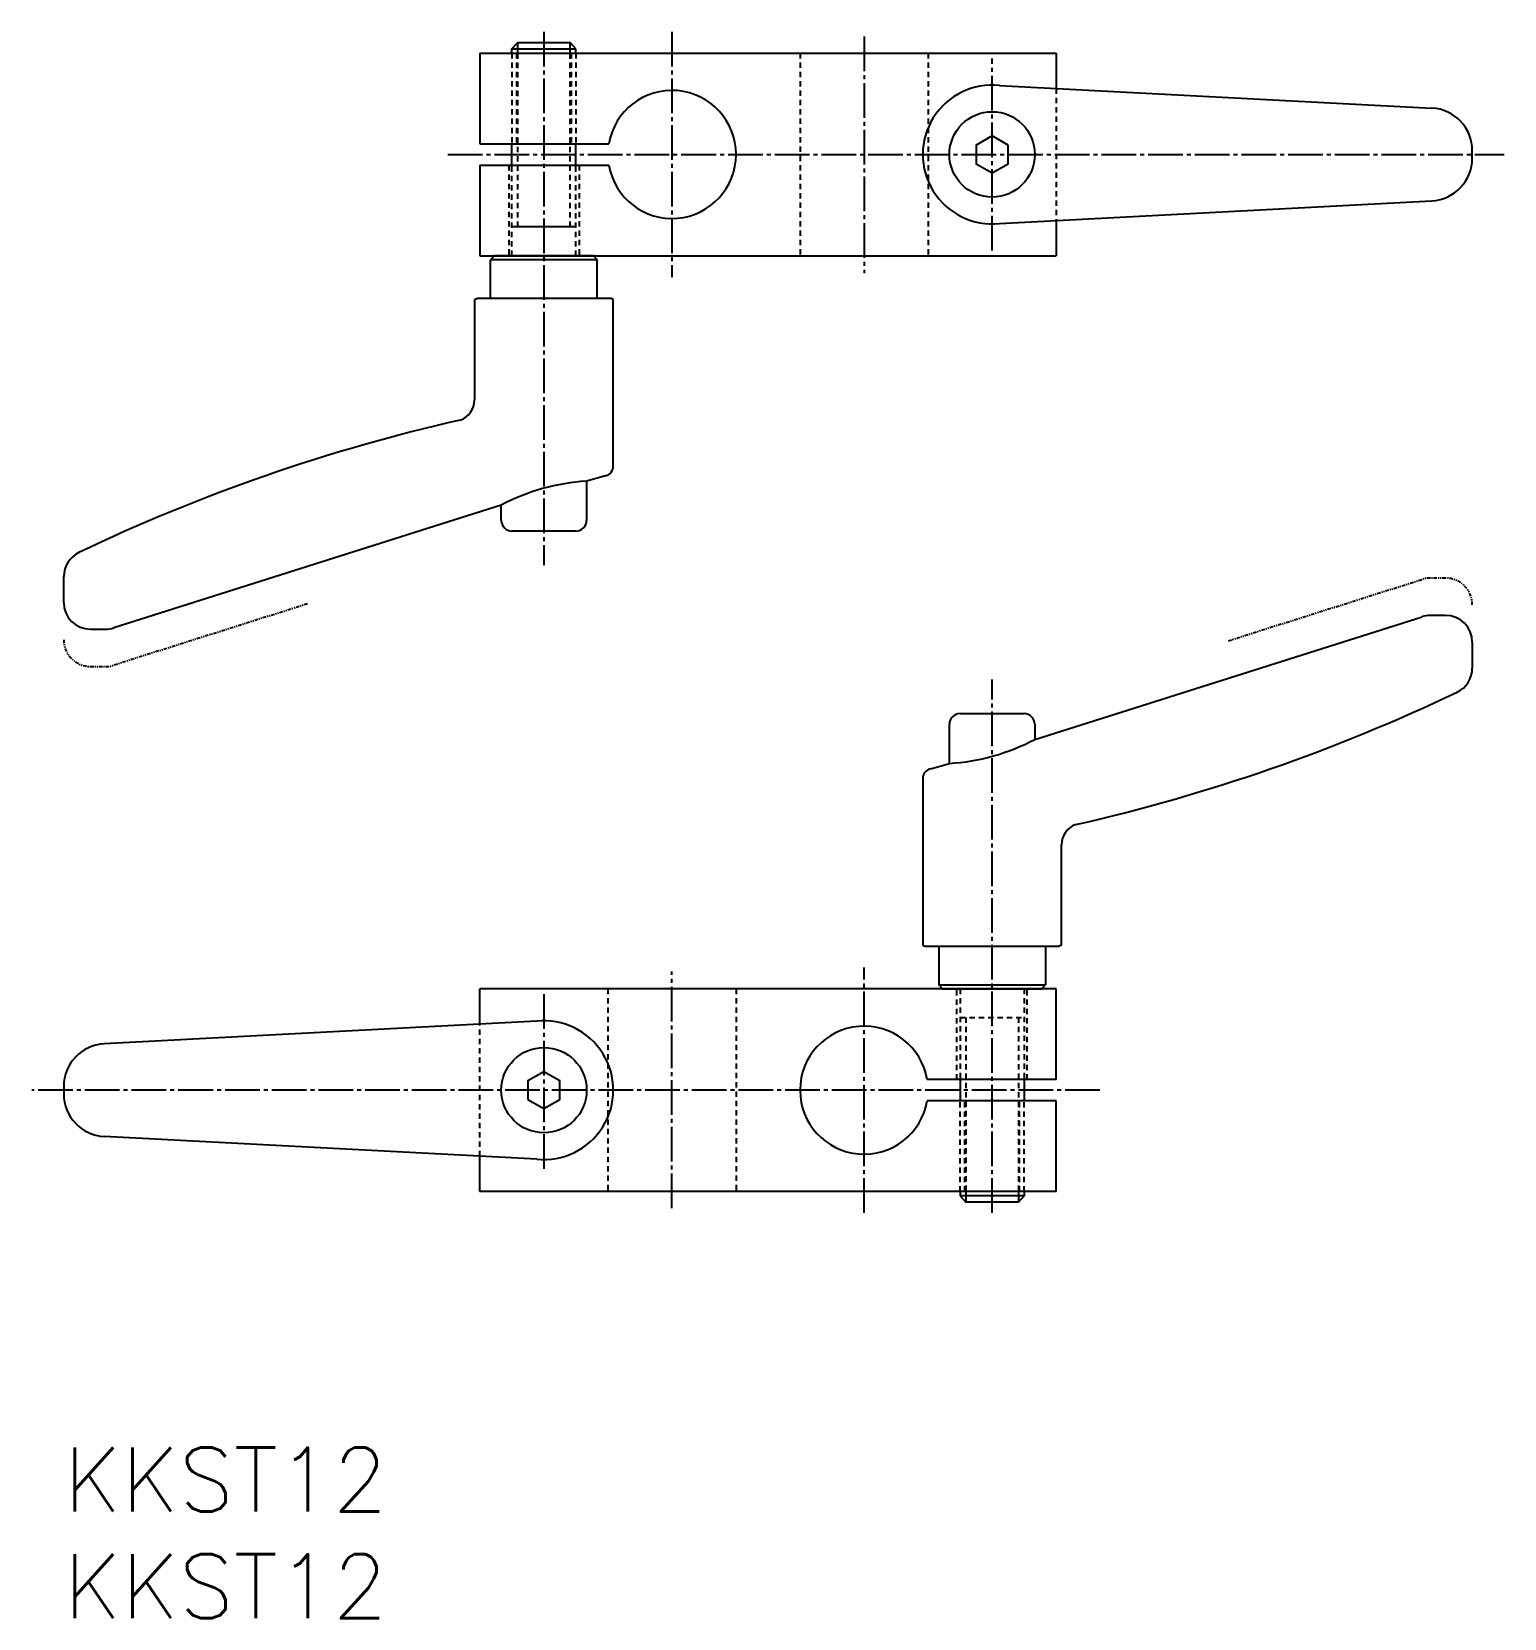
# Model space of a CAD drawing. Extents: x -620 to 703, y -2599 to -2450.
# Drawn here: x -620.1 to -482.1, y -2598.9 to -2450.2 of the extents above; entities outside this region: 6.
import ezdxf

# ---------------------------------------------------------------- set-up
doc = ezdxf.new("R2010")
doc.units = 0
doc.header["$LTSCALE"] = 0.25
doc.header["$PDMODE"] = 1
for name, pattern in [('CENTER', [17.5, 13, -1.5, 1.5, -1.5]), ('DASHED', [3.5, 2, -1.5]), ('PHANTOM', [2.5, 1.25, -0.25, 0.25, -0.25, 0.25, -0.25])]:
    doc.linetypes.add(name, pattern=pattern)
doc.layers.get('0').update_dxf_attribs({"linetype": 'CONTINUOUS'})
doc.layers.add('CENTER', color=1, linetype='CENTER')
doc.styles.get("Standard").update_dxf_attribs({"font": 'txt', "bigfont": 'BIGFONT'})

msp = doc.modelspace()

# ---------------------------------------------------------------- linework, layer by layer
at = {"color": 7, "linetype": 'CONTINUOUS'}
for p, q in [((-578.14, -2452.2), (-578.14, -2460.7)), ((-578.14, -2452.2), (-524.14, -2452.2)), ((-575.14, -2451.8), (-574.6, -2451.2)), ((-575.14, -2451.8), (-569.14, -2451.8)), ((-575.14, -2452.2), (-575.14, -2451.8)), ((-574.6, -2451.2), (-569.68, -2451.2)), ((-569.14, -2451.8), (-569.68, -2451.2)), ((-569.14, -2452.2), (-569.14, -2451.8)), ((-524.14, -2452.2), (-524.14, -2455.51)), ((-529.46, -2455.24), (-488.93, -2457.36)), ((-578.14, -2460.7), (-566.06, -2460.7)), ((-575.14, -2462.7), (-575.14, -2460.7)), ((-569.14, -2462.7), (-569.14, -2460.7)), ((-485.14, -2462.05), (-485.14, -2461.35)), ((-578.14, -2462.7), (-566.06, -2462.7)), ((-578.14, -2462.7), (-578.14, -2471.2)), ((-529.46, -2468.16), (-488.93, -2466.04)), ((-569.14, -2468.5), (-575.14, -2468.5)), ((-524.14, -2467.89), (-524.14, -2471.2)), ((-578.14, -2471.2), (-524.14, -2471.2)), ((-576.78, -2471.2), (-577.14, -2471.57)), ((-577.14, -2475.2), (-577.14, -2471.57)), ((-567.51, -2471.2), (-576.78, -2471.2)), ((-567.51, -2471.2), (-567.14, -2471.57)), ((-567.14, -2475.2), (-567.14, -2471.57)), ((-578.64, -2475.29), (-578.44, -2475.2)), ((-578.64, -2475.29), (-578.64, -2484.71)), ((-565.84, -2475.2), (-578.44, -2475.2)), ((-565.64, -2475.29), (-565.84, -2475.2)), ((-565.64, -2490.87), (-565.64, -2475.29)), ((-566.37, -2491.83), (-568.14, -2492.33)), ((-568.14, -2492.33), (-568.14, -2496)), ((-576.14, -2494.58), (-612.46, -2506.08)), ((-576.14, -2496), (-576.14, -2494.58)), ((-569.14, -2497), (-575.14, -2497)), ((-617.14, -2503.7), (-617.14, -2501.27)), ((-526.14, -2516.53), (-489.83, -2505.03)), ((-487.64, -2504.91), (-489.08, -2504.91)), ((-614.64, -2506.2), (-613.21, -2506.2)), ((-485.14, -2507.41), (-485.14, -2509.85)), ((-533.14, -2514.11), (-527.14, -2514.11)), ((-534.14, -2518.78), (-534.14, -2515.11)), ((-526.14, -2515.11), (-526.14, -2516.53)), ((-535.91, -2519.28), (-534.14, -2518.78)), ((-536.64, -2520.24), (-536.64, -2535.82)), ((-523.64, -2535.82), (-523.64, -2526.4)), ((-536.64, -2535.82), (-536.44, -2535.91)), ((-536.44, -2535.91), (-523.84, -2535.91)), ((-535.14, -2535.91), (-535.14, -2539.54)), ((-525.14, -2535.91), (-525.14, -2539.54)), ((-523.64, -2535.82), (-523.84, -2535.91)), ((-524.14, -2539.91), (-578.14, -2539.91)), ((-578.14, -2543.23), (-578.14, -2539.91)), ((-534.78, -2539.91), (-535.14, -2539.54)), ((-534.78, -2539.91), (-525.51, -2539.91)), ((-525.51, -2539.91), (-525.14, -2539.54)), ((-524.14, -2548.41), (-524.14, -2539.91)), ((-572.82, -2542.95), (-613.35, -2545.07)), ((-524.14, -2548.41), (-536.23, -2548.41)), ((-533.14, -2548.41), (-533.14, -2550.41)), ((-527.14, -2548.41), (-527.14, -2550.41)), ((-617.14, -2549.06), (-617.14, -2549.76)), ((-524.14, -2550.41), (-536.23, -2550.41)), ((-524.14, -2558.91), (-524.14, -2550.41)), ((-572.82, -2555.87), (-613.35, -2553.75)), ((-578.14, -2558.91), (-578.14, -2555.6)), ((-524.14, -2558.91), (-578.14, -2558.91)), ((-533.14, -2558.91), (-533.14, -2559.31)), ((-527.14, -2559.31), (-533.14, -2559.31)), ((-533.14, -2559.31), (-532.6, -2559.91)), ((-527.14, -2559.31), (-527.68, -2559.91)), ((-527.14, -2558.91), (-527.14, -2559.31)), ((-527.68, -2559.91), (-532.6, -2559.91))]:
    msp.add_line(p, q, dxfattribs=at)
at = {"color": 3, "linetype": 'DASHED'}
for p, q in [((-575.14, -2452.2), (-575.14, -2460.7)), ((-574.71, -2452.2), (-574.71, -2460.7)), ((-574.6, -2468.5), (-574.6, -2452.2)), ((-569.68, -2468.5), (-569.68, -2452.2)), ((-569.58, -2452.2), (-569.58, -2460.7)), ((-569.14, -2452.2), (-569.14, -2460.7)), ((-548.14, -2452.2), (-548.14, -2471.2)), ((-536.14, -2452.2), (-536.14, -2471.2)), ((-524.14, -2455.51), (-524.14, -2467.89)), ((-575.44, -2462.7), (-575.44, -2471.2)), ((-575.14, -2471.2), (-575.14, -2462.7)), ((-569.14, -2471.2), (-569.14, -2462.7)), ((-568.84, -2462.7), (-568.84, -2471.2)), ((-566.14, -2539.91), (-566.14, -2558.91)), ((-554.14, -2539.91), (-554.14, -2558.91)), ((-533.44, -2548.41), (-533.44, -2539.91)), ((-533.14, -2539.91), (-533.14, -2548.41)), ((-527.14, -2539.91), (-527.14, -2548.41)), ((-526.84, -2548.41), (-526.84, -2539.91)), ((-533.14, -2542.61), (-527.14, -2542.61)), ((-532.6, -2542.61), (-532.6, -2558.91)), ((-527.68, -2542.61), (-527.68, -2558.91)), ((-578.14, -2555.6), (-578.14, -2543.23)), ((-533.14, -2558.91), (-533.14, -2550.41)), ((-532.71, -2558.91), (-532.71, -2550.41)), ((-527.58, -2558.91), (-527.58, -2550.41)), ((-527.14, -2558.91), (-527.14, -2550.41))]:
    msp.add_line(p, q, dxfattribs=at)
at = {"color": 3, "linetype": 'CONTINUOUS'}
for p, q in [((-574.6, -2452.2), (-574.6, -2451.2)), ((-569.68, -2452.2), (-569.68, -2451.2)), ((-567.14, -2471.57), (-577.14, -2471.57)), ((-535.14, -2539.54), (-525.14, -2539.54)), ((-532.6, -2558.91), (-532.6, -2559.91)), ((-527.68, -2558.91), (-527.68, -2559.91))]:
    msp.add_line(p, q, dxfattribs=at)
at = {"color": 3, "linetype": 'PHANTOM'}
for p, q in [((-507.99, -2507.28), (-489.83, -2501.53)), ((-487.64, -2501.41), (-489.08, -2501.41)), ((-594.3, -2503.83), (-612.46, -2509.58)), ((-614.64, -2509.7), (-613.21, -2509.7))]:
    msp.add_line(p, q, dxfattribs=at)
at = {"color": 7, "linetype": 'CONTINUOUS'}
for points in [[(-528.64, -2460.83), (-530.14, -2459.97), (-531.64, -2460.83), (-531.64, -2462.57), (-530.14, -2463.43), (-528.64, -2462.57)], [(-573.64, -2550.28), (-572.14, -2551.14), (-570.64, -2550.28), (-570.64, -2548.54), (-572.14, -2547.68), (-573.64, -2548.54)]]:
    msp.add_lwpolyline(points, close=True, dxfattribs=at)
for centre in [(-530.14, -2461.7), (-572.14, -2549.41)]:
    msp.add_circle(centre, 4, dxfattribs=at)
for centre, radius, start, end in [((-530.14, -2461.7), 6.5, 84, 276), ((-489.14, -2461.35), 4, 0, 87), ((-489.14, -2462.05), 4, 273, 0), ((-580.64, -2484.71), 2, 289.379, 0), ((-541.99, -2653.63), 171.3, 102.8123, 115.4927), ((-566.64, -2490.87), 1, 285.7247, 0), ((-566.92, -2512.01), 19.72, 93.5609, 117.8886), ((-575.14, -2496), 1, 180, 270), ((-569.14, -2496), 1, 270, 0), ((-614.64, -2501.27), 2.5, 115.4927, 180), ((-614.64, -2503.7), 2.5, 180, 270), ((-489.08, -2507.41), 2.5, 90, 107.5744), ((-487.64, -2507.41), 2.5, 0, 90), ((-613.21, -2503.7), 2.5, 270, 287.5744), ((-487.64, -2509.85), 2.5, 295.4927, 0), ((-560.29, -2357.48), 171.3, 282.8123, 295.4927), ((-533.14, -2515.11), 1, 90, 180), ((-527.14, -2515.11), 1, 0, 90), ((-535.37, -2499.1), 19.72, 273.5609, 297.8886), ((-535.64, -2520.24), 1, 105.7247, 180), ((-521.64, -2526.4), 2, 109.379, 180), ((-572.14, -2549.41), 6.5, 264, 96), ((-613.14, -2549.06), 4, 93, 180), ((-613.14, -2549.76), 4, 180, 267)]:
    msp.add_arc(centre, radius, start, end, dxfattribs=at)
at = {"linetype": 'CONTINUOUS'}
for centre, start, end in [((-560.14, -2461.7), 189.5941, 170.4059), ((-542.14, -2549.41), 9.5941, 350.4059)]:
    msp.add_arc(centre, 6, start, end, dxfattribs=at)
at = {"color": 3, "linetype": 'PHANTOM'}
for centre, start, end in [((-489.08, -2503.91), 90, 107.5744), ((-487.64, -2503.91), 0, 90), ((-614.64, -2507.2), 180, 270), ((-613.21, -2507.2), 270, 287.5744)]:
    msp.add_arc(centre, 2.5, start, end, dxfattribs=at)
at = {"color": 7, "linetype": 'CONTINUOUS'}
for p in [(587.85, -2466.97), (587.85, -2466.97), (587.85, -2466.97), (702.85, -2466.97), (702.85, -2466.97), (702.85, -2466.97)]:
    msp.add_point(p, dxfattribs=at)
at = {"layer": 'CENTER', "color": 1, "linetype": 'CENTER'}
for p, q in [((-572.14, -2450.2), (-572.14, -2500.19)), ((-560.14, -2450.2), (-560.14, -2473.2)), ((-542.14, -2450.65), (-542.14, -2472.83)), ((-530.14, -2470.7), (-530.14, -2452.7)), ((-581.14, -2461.7), (-482.14, -2461.7)), ((-530.14, -2560.91), (-530.14, -2510.92)), ((-560.14, -2560.46), (-560.14, -2538.28)), ((-542.14, -2560.91), (-542.14, -2537.91)), ((-572.14, -2540.41), (-572.14, -2556.91)), ((-520.03, -2549.41), (-620.14, -2549.41))]:
    msp.add_line(p, q, dxfattribs=at)

# ---------------------------------------------------------------- texts
at = {"color": 7, "linetype": 'CONTINUOUS'}
for p in [(-617.14, -2588.91), (-617.14, -2598.91)]:
    msp.add_text('KKST12', height=6, dxfattribs=at).set_placement(p)

doc.saveas('drawing.dxf')
